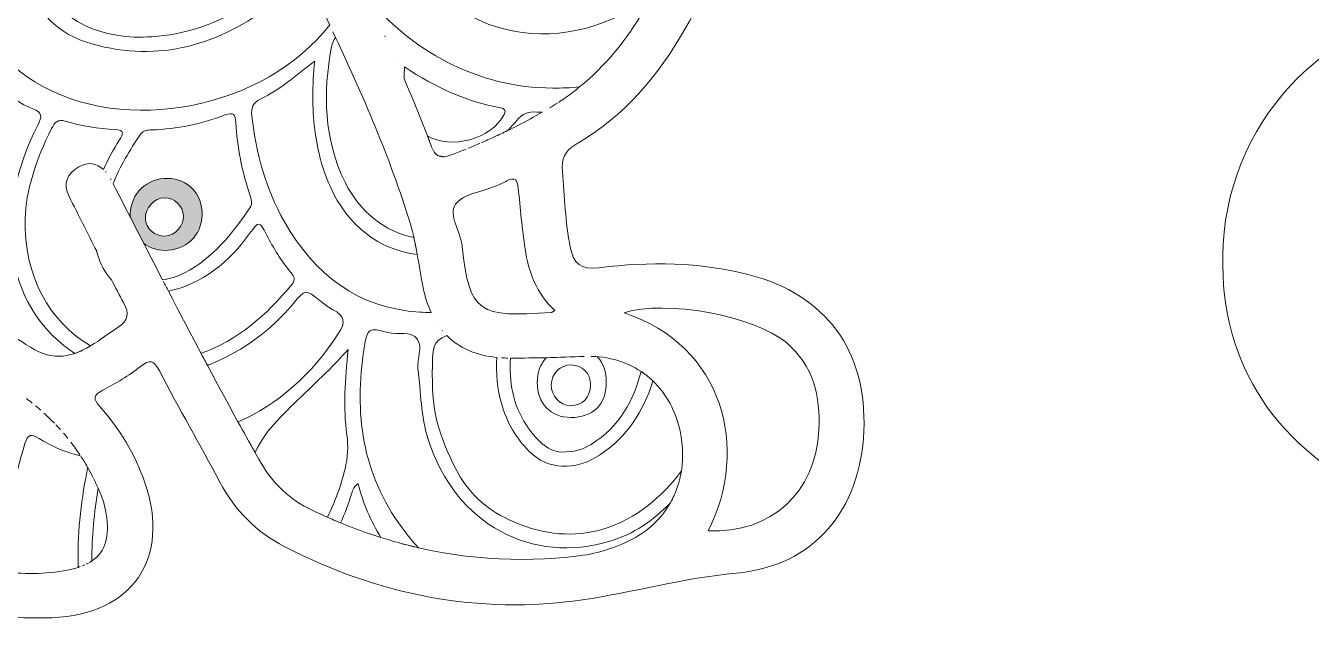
# Model space of a CAD drawing. Extents: x -678 to 5145, y -2063 to -793.
# Drawn here: x 172 to 800, y -2052 to -1752 of the extents above; entities that cross this region are included whole.
import ezdxf

# ---------------------------------------------------------------- set-up
doc = ezdxf.new("R2010")
doc.units = 0
doc.header["$MEASUREMENT"] = 0
doc.layers.add('Layer 1', color=7, linetype='Continuous')

# ---------------------------------------------------------------- blocks, each defined once
blk = doc.blocks.new('block 2')
at = {"layer": 'Layer 1', "true_color": 0xffffff}
h = blk.add_hatch(color=7, dxfattribs=at)
h.dxf.hatch_style = 2
edge = h.paths.add_edge_path()
edge.add_spline(control_points=[(239.83, -1861.5), (250.06, -1861.7), (257.93, -1854.25), (258.14, -1844.18), (258.36, -1834.04), (251.18, -1826.4), (241.34, -1826.3), (231.12, -1826.2), (223.21, -1833.71), (223.05, -1843.67), (223.04, -1844.26), (223.06, -1844.84), (223.09, -1845.42), (225.28, -1849.66), (227.46, -1853.9), (229.65, -1858.14), (232.4, -1860.2), (235.87, -1861.42), (239.83, -1861.5)], knot_values=[0, 0, 0, 0, 1, 1, 1, 2, 2, 2, 3, 3, 3, 4, 4, 4, 5, 5, 5, 6, 6, 6, 6], degree=3, periodic=1)
edge = h.paths.add_edge_path()
edge.add_spline(control_points=[(239.88, -1835.78), (244.62, -1835.76), (248.86, -1839.9), (249.02, -1844.69), (249.18, -1849.65), (245, -1854.17), (239.93, -1854.51), (235.15, -1854.83), (230.66, -1850.83), (230.42, -1846.05), (230.17, -1840.87), (234.85, -1835.79), (239.88, -1835.78)], knot_values=[0, 0, 0, 0, 1, 1, 1, 2, 2, 2, 3, 3, 3, 4, 4, 4, 4], degree=3, periodic=1)
at = {"layer": 'Layer 1', "lineweight": 0}
for points, knots in [([(778.76, -1454.26), (752.96, -1418.79), (732.21, -1380.34), (711, -1342.15), (685.67, -1296.56), (651.45, -1260.46), (603.16, -1238.9), (567.51, -1222.99), (530.33, -1212), (491.91, -1205.73), (482.96, -1204.27), (480.65, -1200.48), (479.23, -1192.82), (471.45, -1150.73), (460.48, -1109.47), (447.84, -1068.56), (421.28, -982.58), (374.94, -910.21), (302.99, -855.25), (280, -837.68), (255.78, -822.17), (226.73, -816.09), (199.28, -810.35), (178.36, -823.75), (173.04, -851.36), (169.03, -872.2), (175.26, -891.61), (182.43, -910.78), (183.62, -913.97), (185.82, -916.91), (185.19, -921.19), (181.67, -920.14), (178.77, -919.37), (175.93, -918.41), (145.46, -908.15), (114.01, -903.5), (81.98, -903.41), (53.86, -903.32), (38.07, -919.68), (37.73, -947.65), (37.59, -959.31), (39.61, -970.56), (43.29, -981.61), (57.1, -1023.1), (81.26, -1058.1), (111.53, -1089.01), (170.06, -1148.76), (235.45, -1199.74), (308.21, -1241.14), (310.17, -1242.26), (312.83, -1242.67), (313.71, -1246), (299.06, -1257.64), (285.05, -1270.2), (273.68, -1285.24), (269.26, -1291.08), (267.25, -1289.88), (263.46, -1284.74), (245.96, -1261.02), (224.28, -1241.7), (199.43, -1225.96), (143.26, -1190.38), (81.01, -1173.51), (15.46, -1168.3), (-56.98, -1162.54), (-128.12, -1168.05), (-196.43, -1195.83), (-313.61, -1243.48), (-393.31, -1327.46), (-438.34, -1444.85), (-473.03, -1535.28), (-482.71, -1629.59), (-479.51, -1725.67), (-478.76, -1748.07), (-477.56, -1770.46), (-476.53, -1793.59), (-481.42, -1792.56), (-483.22, -1789.5), (-485.73, -1787.47), (-508.64, -1768.92), (-534.13, -1755.63), (-563.92, -1754.06), (-620.36, -1751.08), (-671.78, -1798.06), (-674.99, -1859.18), (-677.77, -1912.09), (-652.04, -1948.71), (-605.81, -1972.14), (-564.54, -1993.05), (-519.78, -2001.21), (-474.54, -2006.81), (-414.23, -2014.28), (-353.56, -2016.75), (-292.83, -2017.32), (-192.64, -2018.26), (-92.44, -2015.64), (7.74, -2017.89), (42.87, -2018.68), (77.93, -2020.19), (112.18, -2030.53), (135.64, -2037.61), (159.94, -2042.07), (184.83, -2041.08), (224.07, -2039.53), (242.84, -2012.13), (230.2, -1975.16), (225.39, -1961.09), (217.81, -1948.87), (208.13, -1937.83), (204.97, -1934.24), (204.78, -1932.32), (209.54, -1929.89), (215.99, -1926.59), (222.29, -1922.75), (228, -1918.31), (232.69, -1914.66), (234.52, -1915.27), (237.25, -1920.46), (246.84, -1938.73), (257.16, -1956.6), (266.84, -1974.82), (274.21, -1988.7), (284.71, -1999.26), (298.58, -2006.42), (344.39, -2030.05), (393.2, -2039.76), (444.05, -2032.35), (469.1, -2028.7), (493.49, -2021.69), (519.16, -2019.33), (557.51, -2015.81), (579.93, -1988.34), (581.61, -1949.84), (583.31, -1910.64), (562.91, -1883.02), (525.51, -1873.43), (501.3, -1867.21), (476.77, -1866.99), (452.29, -1869.98), (443.1, -1871.09), (439.77, -1868.12), (438.1, -1859.99), (435.59, -1847.73), (435.38, -1835.29), (434.31, -1822.91), (433.79, -1816.92), (435.27, -1812.93), (440.98, -1809.59), (464.38, -1795.92), (481.33, -1776.12), (494.57, -1752.61), (513.82, -1718.44), (530.16, -1682.93), (545.56, -1646.93), (546.81, -1644.01), (546.94, -1639.54), (550.98, -1639.16), (571.93, -1637.21), (590.05, -1626.45), (609.77, -1620.73), (625.3, -1616.23), (641.47, -1615.82), (657.51, -1614.64), (679.68, -1613.01), (700.01, -1607.11), (713.83, -1587.86), (716.39, -1584.29), (720.04, -1584.52), (723.55, -1584.03), (739.33, -1581.81), (752.15, -1574.43), (762.03, -1561.98), (773.69, -1547.28), (782.17, -1530.88), (786.84, -1512.74), (792.1, -1492.27), (791.63, -1471.96), (778.76, -1454.26)], [0, 0, 0, 0, 1, 1, 1, 2, 2, 2, 3, 3, 3, 4, 4, 4, 5, 5, 5, 6, 6, 6, 7, 7, 7, 8, 8, 8, 9, 9, 9, 10, 10, 10, 11, 11, 11, 12, 12, 12, 13, 13, 13, 14, 14, 14, 15, 15, 15, 16, 16, 16, 17, 17, 17, 18, 18, 18, 19, 19, 19, 20, 20, 20, 21, 21, 21, 22, 22, 22, 23, 23, 23, 24, 24, 24, 25, 25, 25, 26, 26, 26, 27, 27, 27, 28, 28, 28, 29, 29, 29, 30, 30, 30, 31, 31, 31, 32, 32, 32, 33, 33, 33, 34, 34, 34, 35, 35, 35, 36, 36, 36, 37, 37, 37, 38, 38, 38, 39, 39, 39, 40, 40, 40, 41, 41, 41, 42, 42, 42, 43, 43, 43, 44, 44, 44, 45, 45, 45, 46, 46, 46, 47, 47, 47, 48, 48, 48, 49, 49, 49, 50, 50, 50, 51, 51, 51, 52, 52, 52, 53, 53, 53, 54, 54, 54, 55, 55, 55, 56, 56, 56, 57, 57, 57, 58, 58, 58, 59, 59, 59, 59]), ([(312.59, -1734.47), (314.77, -1739.8), (317.52, -1744.89), (319.97, -1750.11), (320.16, -1750.5), (320.34, -1750.89), (320.52, -1751.28), (288.95, -1792.1), (220.29, -1806.17), (176.39, -1779.13), (155.55, -1766.3), (145.57, -1746.46), (141.76, -1723.38), (134.12, -1676.96), (148.92, -1638.85), (185.73, -1609.34), (189.34, -1606.45), (192.22, -1605.36), (196.21, -1608.71), (199.09, -1611.11), (202.56, -1612.93), (206.01, -1614.48), (210.43, -1616.47), (211.06, -1617.99), (207.29, -1621.82), (194.34, -1634.96), (183.28, -1649.54), (176.07, -1666.73), (167.65, -1686.83), (166.15, -1707.4), (172.19, -1728.41), (176.96, -1744.99), (187.63, -1755.88), (204.25, -1760.58), (237.34, -1769.93), (266.52, -1760.99), (293.06, -1740.89), (299.7, -1735.86), (305.94, -1730.27), (312.41, -1724.71), (311.03, -1727.48), (311.12, -1730.87), (312.59, -1734.47)], [0, 0, 0, 0, 1, 1, 1, 2, 2, 2, 3, 3, 3, 4, 4, 4, 5, 5, 5, 6, 6, 6, 7, 7, 7, 8, 8, 8, 9, 9, 9, 10, 10, 10, 11, 11, 11, 12, 12, 12, 13, 13, 13, 14, 14, 14, 14]), ([(442.65, -1781.61), (438.32, -1782.03), (433.94, -1782.22), (429.54, -1782.16), (393.07, -1782.17), (359.59, -1763.95), (338.01, -1736.56), (338.01, -1736.56), (338.01, -1736.57), (338.02, -1736.57), (337.23, -1734.93), (336.44, -1733.28), (335.65, -1731.64), (334.59, -1729.45), (333.58, -1727.24), (332.38, -1725.13), (330.86, -1722.49), (328.97, -1720.6), (326.79, -1719.57), (317.85, -1703.04), (312.87, -1684.35), (313.3, -1664.92), (313.71, -1645.81), (319.7, -1628.52), (330.84, -1612.97), (333.56, -1609.17), (335.81, -1607.28), (340.27, -1611.12), (343.42, -1613.82), (347.44, -1615.79), (351.39, -1617.19), (356.07, -1618.85), (356, -1620.75), (354.16, -1624.95), (343.61, -1649.08), (342.4, -1673.91), (350.42, -1698.95), (366.94, -1750.55), (421.33, -1770.96), (468.54, -1743.32), (471.77, -1741.42), (474.86, -1739.39), (477.82, -1737.25), (476.6, -1739.45), (475.39, -1741.65), (474.14, -1743.84), (465.73, -1758.56), (455.39, -1771.23), (442.65, -1781.61)], [0, 0, 0, 0, 1, 1, 1, 2, 2, 2, 3, 3, 3, 4, 4, 4, 5, 5, 5, 6, 6, 6, 7, 7, 7, 8, 8, 8, 9, 9, 9, 10, 10, 10, 11, 11, 11, 12, 12, 12, 13, 13, 13, 14, 14, 14, 15, 15, 15, 16, 16, 16, 16]), ([(310.2, -1716.78), (288.79, -1737.97), (265.16, -1754.97), (233.7, -1757.06), (227.88, -1757.45), (222.06, -1757.31), (216.31, -1756.37), (192.94, -1752.55), (178.72, -1737.44), (176.09, -1713.63), (173.01, -1685.68), (182.75, -1661.81), (199.89, -1640.46), (204.5, -1634.72), (209.74, -1629.5), (214.59, -1623.95), (216.93, -1621.28), (219.22, -1620.53), (222.78, -1621.97), (230.82, -1625.23), (239.3, -1627.12), (249.42, -1628.58), (241.57, -1636.28), (234.5, -1642.44), (228.64, -1649.77), (220.76, -1659.61), (213.76, -1669.92), (210.81, -1682.43), (204.99, -1707.08), (225.02, -1727.61), (249.68, -1722.05), (268.12, -1717.89), (281.79, -1706), (294.78, -1693.2), (297.62, -1690.4), (300.26, -1687.42), (303.84, -1683.62), (306.16, -1694.05), (307.99, -1703.63), (311.66, -1712.66), (312.37, -1714.42), (311.34, -1715.65), (310.2, -1716.78)], [0, 0, 0, 0, 1, 1, 1, 2, 2, 2, 3, 3, 3, 4, 4, 4, 5, 5, 5, 6, 6, 6, 7, 7, 7, 8, 8, 8, 9, 9, 9, 10, 10, 10, 11, 11, 11, 12, 12, 12, 13, 13, 13, 14, 14, 14, 14]), ([(359.93, -1848.68), (361.41, -1853.57), (362.41, -1858.53), (363.29, -1863.5), (362.81, -1860.76), (362.27, -1858.01), (361.65, -1855.28), (347.43, -1852.26), (335.24, -1842.85), (328.01, -1828.19), (317.57, -1807.03), (317.17, -1784.61), (321.36, -1761.95), (321.68, -1760.24), (322.43, -1758.76), (323.37, -1757.39), (322.94, -1756.47), (322.51, -1755.54), (322.08, -1754.62), (336.43, -1785.27), (350.1, -1816.17), (359.93, -1848.68)], [0, 0, 0, 0, 1, 1, 1, 2, 2, 2, 3, 3, 3, 4, 4, 4, 5, 5, 5, 6, 6, 6, 7, 7, 7, 7]), ([(347.7, -1757.11), (347.63, -1756.96), (347.56, -1756.81), (347.49, -1756.67), (347.56, -1756.81), (347.63, -1756.96), (347.7, -1757.11)], [0, 0, 0, 0, 1, 1, 1, 2, 2, 2, 2]), ([(298.36, -1847.51), (289.22, -1831.53), (284.57, -1814.14), (282.46, -1795.95), (282, -1791.94), (282.8, -1789.32), (286.79, -1787.42), (296.04, -1783.02), (303.82, -1776.26), (313.21, -1768.97), (311.9, -1781.21), (311.89, -1791.82), (313.23, -1802.4), (314.44, -1812), (316.71, -1821.32), (320.66, -1830.16), (329.37, -1849.65), (344.96, -1861.33), (363.3, -1863.53), (364.26, -1868.97), (365.07, -1874.43), (366.21, -1879.84), (367.13, -1884.27), (368.43, -1888.26), (370.08, -1891.85), (368.23, -1891.85), (366.37, -1891.8), (364.49, -1891.68), (334.27, -1889.88), (313.05, -1873.2), (298.36, -1847.51)], [0, 0, 0, 0, 1, 1, 1, 2, 2, 2, 3, 3, 3, 4, 4, 4, 5, 5, 5, 6, 6, 6, 7, 7, 7, 8, 8, 8, 9, 9, 9, 10, 10, 10, 10]), ([(352.31, -1767.25), (352.29, -1767.22), (352.28, -1767.19), (352.27, -1767.16), (352.28, -1767.19), (352.29, -1767.22), (352.31, -1767.25)], [0, 0, 0, 0, 1, 1, 1, 2, 2, 2, 2]), ([(405.77, -1795.04), (399.86, -1807.06), (379.62, -1812.54), (368.21, -1805.44), (368.79, -1806.95), (369.38, -1808.45), (369.94, -1809.97), (370.17, -1810.57), (370.4, -1811.11), (370.63, -1811.62), (370.4, -1811.11), (370.17, -1810.57), (369.94, -1809.97), (365.88, -1799.03), (361.47, -1788.24), (356.84, -1777.54), (356.87, -1775.71), (356.97, -1773.83), (357.15, -1771.87), (372.22, -1781.88), (387.32, -1788.86), (404.07, -1791.79), (405.9, -1792.11), (406.81, -1792.93), (405.77, -1795.04)], [0, 0, 0, 0, 1, 1, 1, 2, 2, 2, 3, 3, 3, 4, 4, 4, 5, 5, 5, 6, 6, 6, 7, 7, 7, 8, 8, 8, 8]), ([(217.19, -1898.99), (212.62, -1901.97), (208.32, -1905.39), (203.66, -1908.2), (193.06, -1914.58), (183.74, -1915.53), (172.05, -1907.52), (162.01, -1900.64), (151.53, -1895.19), (140.67, -1891.17), (140.67, -1891.17), (140.67, -1891.17), (140.67, -1891.17), (137.42, -1882.72), (135.31, -1873.73), (134.55, -1864.39), (134.22, -1860.38), (134.08, -1856.36), (133.85, -1852.34), (133.9, -1828.25), (141.22, -1806.69), (155.49, -1787.28), (158.52, -1783.17), (160.57, -1782.84), (164.43, -1785.93), (167.71, -1788.55), (171.49, -1790.83), (175.4, -1792.3), (180.26, -1794.13), (179.85, -1796.3), (177.86, -1800.24), (167.34, -1821.09), (161.9, -1843.07), (166.08, -1866.42), (169.65, -1886.34), (180.85, -1902.12), (195.95, -1911.89), (198.47, -1911.03), (201.01, -1909.79), (203.63, -1908.21), (183.89, -1896.81), (170.71, -1874.12), (171.67, -1845.79), (171.91, -1832.94), (176.91, -1817.08), (184.57, -1801.93), (186.01, -1799.09), (187.54, -1797.18), (191.28, -1798.32), (199.21, -1800.73), (207.39, -1802.06), (215.68, -1802.43), (220.36, -1802.63), (219.55, -1804.73), (217.77, -1807.51), (214.77, -1812.19), (212.13, -1817.01), (209.99, -1822.05), (209.99, -1822.05), (209.99, -1822.05), (209.99, -1822.05), (206.65, -1818.97), (202.57, -1817.95), (197.87, -1820.64), (192.1, -1823.95), (189.96, -1828.87), (193.18, -1835.23), (197.68, -1844.13), (202.12, -1853.07), (206.63, -1861.97), (206.71, -1862.27), (206.78, -1862.58), (206.87, -1862.88), (208.5, -1868.41), (210.8, -1872.71), (213.79, -1875.9), (215.75, -1879.64), (217.71, -1883.38), (219.73, -1887.08), (222.73, -1892.6), (222.09, -1895.79), (217.19, -1898.99)], [0, 0, 0, 0, 1, 1, 1, 2, 2, 2, 3, 3, 3, 4, 4, 4, 5, 5, 5, 6, 6, 6, 7, 7, 7, 8, 8, 8, 9, 9, 9, 10, 10, 10, 11, 11, 11, 12, 12, 12, 13, 13, 13, 14, 14, 14, 15, 15, 15, 16, 16, 16, 17, 17, 17, 18, 18, 18, 19, 19, 19, 20, 20, 20, 21, 21, 21, 22, 22, 22, 23, 23, 23, 24, 24, 24, 25, 25, 25, 26, 26, 26, 27, 27, 27, 27]), ([(435.72, -1786.86), (438.11, -1785.18), (440.42, -1783.43), (442.65, -1781.61), (440.42, -1783.43), (438.11, -1785.18), (435.72, -1786.86)], [0, 0, 0, 0, 1, 1, 1, 2, 2, 2, 2]), ([(428.03, -1791.86), (429.31, -1791.09), (430.57, -1790.3), (431.82, -1789.5), (430.57, -1790.3), (429.31, -1791.09), (428.03, -1791.86)], [0, 0, 0, 0, 1, 1, 1, 2, 2, 2, 2]), ([(432.28, -1789.19), (433.39, -1788.46), (434.48, -1787.73), (435.55, -1786.98), (434.48, -1787.73), (433.39, -1788.46), (432.28, -1789.19)], [0, 0, 0, 0, 1, 1, 1, 2, 2, 2, 2]), ([(216.01, -1831.66), (215.53, -1830.74), (215.1, -1829.78), (214.65, -1828.84), (217.86, -1820.71), (222.73, -1812.57), (228.08, -1804.63), (229.39, -1802.69), (231.48, -1802.69), (233.5, -1802.62), (245.89, -1802.15), (257.92, -1799.74), (269.49, -1795.32), (273.61, -1793.74), (274.34, -1795.18), (274.56, -1798.96), (275.28, -1811.07), (277.62, -1822.9), (281.48, -1834.41), (282.2, -1836.56), (282.98, -1838.62), (281.5, -1840.79), (272.85, -1853.43), (263.44, -1865.37), (249.46, -1872.56), (245.87, -1874.41), (242.28, -1875.5), (238.82, -1875.89), (231.19, -1861.16), (223.61, -1846.41), (216.01, -1831.66)], [0, 0, 0, 0, 1, 1, 1, 2, 2, 2, 3, 3, 3, 4, 4, 4, 5, 5, 5, 6, 6, 6, 7, 7, 7, 8, 8, 8, 9, 9, 9, 10, 10, 10, 10]), ([(400.88, -1806.09), (403.08, -1805.07), (405.28, -1804.03), (407.46, -1802.97), (409.05, -1801.4), (410.56, -1799.74), (411.96, -1797.98), (414.64, -1794.61), (417.61, -1793.59), (421.79, -1793.88), (422.64, -1793.94), (423.5, -1793.96), (424.35, -1794), (416.71, -1798.4), (408.88, -1802.42), (400.88, -1806.09)], [0, 0, 0, 0, 1, 1, 1, 2, 2, 2, 3, 3, 3, 4, 4, 4, 5, 5, 5, 5]), ([(388.17, -1811.61), (390.11, -1810.81), (392.05, -1810), (393.97, -1809.17), (392.05, -1810), (390.11, -1810.81), (388.17, -1811.61)], [0, 0, 0, 0, 1, 1, 1, 2, 2, 2, 2]), ([(394.5, -1808.94), (396.61, -1808.02), (398.72, -1807.08), (400.81, -1806.12), (398.72, -1807.08), (396.61, -1808.02), (394.5, -1808.94)], [0, 0, 0, 0, 1, 1, 1, 2, 2, 2, 2]), ([(371.41, -1813.1), (371.18, -1812.72), (370.95, -1812.3), (370.72, -1811.83), (370.95, -1812.3), (371.18, -1812.72), (371.41, -1813.1)], [0, 0, 0, 0, 1, 1, 1, 2, 2, 2, 2]), ([(371.54, -1813.3), (371.78, -1813.66), (372.03, -1813.99), (372.29, -1814.27), (372.03, -1813.99), (371.78, -1813.66), (371.54, -1813.3)], [0, 0, 0, 0, 1, 1, 1, 2, 2, 2, 2]), ([(372.4, -1814.39), (372.67, -1814.67), (372.96, -1814.92), (373.27, -1815.11), (372.96, -1814.92), (372.67, -1814.67), (372.4, -1814.39)], [0, 0, 0, 0, 1, 1, 1, 2, 2, 2, 2]), ([(373.27, -1815.11), (374.37, -1815.38), (375.49, -1815.59), (376.63, -1815.73), (375.29, -1815.89), (374.2, -1815.7), (373.27, -1815.11)], [0, 0, 0, 0, 1, 1, 1, 2, 2, 2, 2]), ([(380.51, -1814.65), (379.01, -1815.23), (377.74, -1815.59), (376.63, -1815.73), (377.74, -1815.59), (379.01, -1815.23), (380.51, -1814.65), (382.74, -1813.8), (384.95, -1812.92), (387.16, -1812.03), (384.95, -1812.92), (382.74, -1813.8), (380.51, -1814.65)], [0, 0, 0, 0, 1, 1, 1, 2, 2, 2, 3, 3, 3, 4, 4, 4, 4]), ([(211.22, -1823.31), (211.14, -1823.23), (211.06, -1823.14), (210.99, -1823.06), (211.06, -1823.14), (211.14, -1823.23), (211.22, -1823.31)], [0, 0, 0, 0, 1, 1, 1, 2, 2, 2, 2]), ([(213.44, -1826.44), (213.55, -1826.65), (213.65, -1826.85), (213.76, -1827.06), (213.65, -1826.85), (213.55, -1826.65), (213.44, -1826.44)], [0, 0, 0, 0, 1, 1, 1, 2, 2, 2, 2]), ([(239.83, -1861.5), (250.06, -1861.7), (257.93, -1854.25), (258.14, -1844.18), (258.36, -1834.04), (251.18, -1826.4), (241.34, -1826.3), (231.12, -1826.2), (223.21, -1833.71), (223.05, -1843.67), (223.04, -1844.26), (223.06, -1844.84), (223.09, -1845.42), (225.28, -1849.66), (227.46, -1853.9), (229.65, -1858.14), (232.4, -1860.2), (235.87, -1861.42), (239.83, -1861.5)], [0, 0, 0, 0, 1, 1, 1, 2, 2, 2, 3, 3, 3, 4, 4, 4, 5, 5, 5, 6, 6, 6, 6]), ([(385.26, -1859.56), (384.46, -1852.42), (378.42, -1844.16), (382.03, -1838.94), (385.47, -1833.97), (394.66, -1832.98), (401.31, -1830.2), (403.26, -1829.39), (405.22, -1828.57), (407.07, -1827.57), (411.11, -1825.39), (412.31, -1827.09), (412.69, -1831.07), (413.63, -1840.99), (414.62, -1850.91), (416, -1860.77), (417.59, -1872.05), (421.51, -1882.38), (430.51, -1890.96), (429.29, -1891.65), (429.06, -1891.9), (428.81, -1891.91), (393.39, -1894.18), (388.96, -1892.69), (385.26, -1859.56)], [0, 0, 0, 0, 1, 1, 1, 2, 2, 2, 3, 3, 3, 4, 4, 4, 5, 5, 5, 6, 6, 6, 7, 7, 7, 8, 8, 8, 8]), ([(239.88, -1835.78), (244.62, -1835.76), (248.86, -1839.9), (249.02, -1844.69), (249.18, -1849.65), (245, -1854.17), (239.93, -1854.51), (235.15, -1854.83), (230.66, -1850.83), (230.42, -1846.05), (230.17, -1840.87), (234.85, -1835.79), (239.88, -1835.78)], [0, 0, 0, 0, 1, 1, 1, 2, 2, 2, 3, 3, 3, 4, 4, 4, 4]), ([(241.69, -1881.45), (258.68, -1877.76), (271.16, -1867.31), (281.37, -1853.34), (285.97, -1847.04), (285.96, -1847.06), (289.61, -1853.91), (293.08, -1860.43), (296.86, -1866.77), (301.64, -1872.44), (303.26, -1874.36), (303.92, -1875.82), (302.01, -1878.16), (289.71, -1893.14), (275.51, -1905.46), (257.62, -1911.84), (258.66, -1913.81), (259.71, -1915.77), (260.76, -1917.74), (261.52, -1917.44), (262.28, -1917.16), (263.05, -1916.84), (278.5, -1910.3), (291.79, -1900.6), (302.59, -1887.62), (308.64, -1880.35), (308.63, -1880.38), (316.08, -1886.31), (317.99, -1887.84), (319.9, -1889.53), (322.08, -1890.57), (327.96, -1893.34), (328.32, -1896.77), (324.87, -1902.07), (311.71, -1922.32), (295.32, -1936.85), (275.67, -1945.32), (264.05, -1924.18), (252.8, -1902.85), (241.69, -1881.45)], [0, 0, 0, 0, 1, 1, 1, 2, 2, 2, 3, 3, 3, 4, 4, 4, 5, 5, 5, 6, 6, 6, 7, 7, 7, 8, 8, 8, 9, 9, 9, 10, 10, 10, 11, 11, 11, 12, 12, 12, 13, 13, 13, 13]), ([(239.18, -1876.58), (240.02, -1878.21), (240.85, -1879.83), (241.69, -1881.45), (240.85, -1879.83), (240.02, -1878.21), (239.18, -1876.58)], [0, 0, 0, 0, 1, 1, 1, 2, 2, 2, 2]), ([(543.73, -1906.62), (556.98, -1917.87), (560.44, -1932.83), (559.61, -1949.26), (558.07, -1979.98), (536.41, -1999.96), (505.54, -1998.65), (525.94, -1958.24), (512.92, -1908.08), (464.46, -1892.07), (484.14, -1885.41), (528.3, -1893.51), (543.73, -1906.62)], [0, 0, 0, 0, 1, 1, 1, 2, 2, 2, 3, 3, 3, 4, 4, 4, 4]), ([(469.91, -2001.83), (461.33, -2006.59), (452.13, -2009.62), (442.4, -2010.83), (412.18, -2014.59), (383.01, -2012.33), (354.8, -2004.63), (357.84, -2005.46), (360.89, -2006.23), (363.96, -2006.94), (361.15, -2003.91), (358.45, -2000.67), (355.87, -1997.18), (336.21, -1970.54), (332.39, -1940.95), (337.37, -1909.36), (338.92, -1899.57), (339.49, -1899.13), (348.85, -1901.65), (353.77, -1902.98), (360.32, -1900.65), (363.39, -1905.01), (366.09, -1908.84), (363.06, -1914.6), (363.66, -1919.42), (365.07, -1930.91), (365.04, -1942.64), (368.59, -1953.8), (382.01, -1996.06), (419.84, -2015.08), (457.42, -2003.71), (469.09, -2000.19), (478.76, -1993.65), (487.05, -1984.87), (487.71, -1983.7), (488.31, -1982.5), (488.87, -1981.28), (485, -1989.81), (478.58, -1997.01), (469.91, -2001.83)], [0, 0, 0, 0, 1, 1, 1, 2, 2, 2, 3, 3, 3, 4, 4, 4, 5, 5, 5, 6, 6, 6, 7, 7, 7, 8, 8, 8, 9, 9, 9, 10, 10, 10, 11, 11, 11, 12, 12, 12, 13, 13, 13, 13]), ([(492.41, -1969.37), (491.38, -1970.82), (490.29, -1972.24), (489.12, -1973.62), (466.24, -2000.42), (437.46, -2007.01), (408.16, -1993.19), (396.88, -1987.87), (387.93, -1979.99), (382.1, -1968.27), (373.79, -1951.6), (370.59, -1941.24), (370.67, -1922.11), (370.73, -1909), (370.76, -1905.8), (377.78, -1903.18), (377.78, -1903.18), (377.78, -1903.18), (377.78, -1903.18), (383.85, -1909.27), (392.01, -1912.84), (402.2, -1913.84), (401.72, -1921.54), (402.28, -1929.24), (404.57, -1936.9), (407.18, -1945.66), (411.58, -1953.35), (418.05, -1959.78), (427.21, -1968.88), (440.35, -1969.51), (452.41, -1961.61), (466.02, -1952.69), (473.92, -1940.11), (478.49, -1925.35), (477.6, -1924.5), (476.67, -1923.68), (475.72, -1922.92), (482.89, -1928.66), (488.25, -1936.78), (491.03, -1946.82), (493.16, -1954.57), (493.54, -1962.22), (492.41, -1969.37)], [0, 0, 0, 0, 1, 1, 1, 2, 2, 2, 3, 3, 3, 4, 4, 4, 5, 5, 5, 6, 6, 6, 7, 7, 7, 8, 8, 8, 9, 9, 9, 10, 10, 10, 11, 11, 11, 12, 12, 12, 13, 13, 13, 14, 14, 14, 14]), ([(373.55, -1898.04), (373.54, -1898.03), (373.53, -1898.01), (373.52, -1898), (373.53, -1898.01), (373.54, -1898.03), (373.55, -1898.04)], [0, 0, 0, 0, 1, 1, 1, 2, 2, 2, 2]), ([(375.69, -1900.88), (375.64, -1900.82), (375.59, -1900.76), (375.54, -1900.7), (375.59, -1900.76), (375.64, -1900.82), (375.69, -1900.88)], [0, 0, 0, 0, 1, 1, 1, 2, 2, 2, 2]), ([(285.83, -1963.59), (282.41, -1957.53), (279.03, -1951.44), (275.68, -1945.33), (278.43, -1950.34), (281.21, -1955.33), (284, -1960.32), (286.8, -1954.7), (290.33, -1949.47), (294.75, -1944.82), (303.42, -1935.69), (312.98, -1927.2), (321.89, -1918.16), (324.17, -1915.84), (326.34, -1913.41), (329.54, -1909.98), (327.99, -1924.8), (327.06, -1938.3), (328.9, -1951.76), (329.67, -1957.4), (329.34, -1962.79), (328.01, -1968.31), (326.01, -1976.61), (323.19, -1984.51), (319.36, -1991.92), (321.5, -1992.87), (323.63, -1993.82), (325.78, -1994.71), (320.47, -1992.51), (315.2, -1990.11), (309.97, -1987.52), (299.36, -1982.28), (291.73, -1974.05), (285.83, -1963.59)], [0, 0, 0, 0, 1, 1, 1, 2, 2, 2, 3, 3, 3, 4, 4, 4, 5, 5, 5, 6, 6, 6, 7, 7, 7, 8, 8, 8, 9, 9, 9, 10, 10, 10, 11, 11, 11, 11]), ([(407.64, -1914.16), (406.55, -1914.15), (405.5, -1914.09), (404.45, -1914.02), (405.5, -1914.08), (406.55, -1914.14), (407.64, -1914.16)], [0, 0, 0, 0, 1, 1, 1, 2, 2, 2, 2]), ([(444.96, -1913.36), (438.75, -1913.62), (432.54, -1913.85), (426.32, -1914), (423.59, -1917.03), (421.99, -1921.18), (421.95, -1926.07), (421.87, -1936.19), (428.54, -1943.17), (438.35, -1943.23), (449.09, -1943.29), (455.58, -1936.95), (455.69, -1926.31), (455.75, -1920.96), (454.17, -1916.57), (451.3, -1913.51), (450.31, -1913.43), (449.32, -1913.38), (448.31, -1913.35), (458.86, -1913.57), (468.27, -1916.95), (475.71, -1922.92), (474.76, -1922.15), (473.77, -1921.42), (472.74, -1920.74), (468.97, -1935.04), (462.31, -1947.74), (448.28, -1956.36), (444.26, -1958.83), (440.13, -1960.17), (433.54, -1960.13), (426.73, -1959.55), (421.19, -1953.91), (416.68, -1947.03), (409.91, -1936.7), (408.2, -1925.66), (408.9, -1914.15), (420.92, -1914.23), (432.95, -1913.86), (444.96, -1913.36)], [0, 0, 0, 0, 1, 1, 1, 2, 2, 2, 3, 3, 3, 4, 4, 4, 5, 5, 5, 6, 6, 6, 7, 7, 7, 8, 8, 8, 9, 9, 9, 10, 10, 10, 11, 11, 11, 12, 12, 12, 13, 13, 13, 13]), ([(447.96, -1927.3), (447.93, -1933.57), (444.06, -1937.55), (438.16, -1937.39), (432.91, -1937.25), (428.73, -1932.7), (428.84, -1927.24), (428.94, -1921.73), (433.26, -1917.41), (438.54, -1917.52), (444.12, -1917.64), (447.99, -1921.66), (447.96, -1927.3)], [0, 0, 0, 0, 1, 1, 1, 2, 2, 2, 3, 3, 3, 4, 4, 4, 4]), ([(172.32, -1933.98), (173.26, -1934.7), (174.17, -1935.43), (175.09, -1936.17), (174.17, -1935.43), (173.26, -1934.7), (172.32, -1933.98)], [0, 0, 0, 0, 1, 1, 1, 2, 2, 2, 2]), ([(176.66, -1937.45), (177.54, -1938.18), (178.42, -1938.93), (179.28, -1939.69), (178.42, -1938.93), (177.54, -1938.18), (176.66, -1937.45)], [0, 0, 0, 0, 1, 1, 1, 2, 2, 2, 2]), ([(180.79, -1941.05), (182.56, -1942.66), (184.28, -1944.33), (185.96, -1946.05), (184.28, -1944.33), (182.56, -1942.66), (180.79, -1941.05)], [0, 0, 0, 0, 1, 1, 1, 2, 2, 2, 2]), ([(186.69, -1946.79), (187.45, -1947.6), (188.2, -1948.43), (188.94, -1949.27), (188.2, -1948.43), (187.45, -1947.6), (186.69, -1946.79)], [0, 0, 0, 0, 1, 1, 1, 2, 2, 2, 2]), ([(159.52, -2018.45), (161.05, -2018.65), (162.58, -2018.83), (164.11, -2018.98), (163.88, -2015.76), (163.79, -2012.7), (163.82, -2009.87), (163.8, -1989.04), (166.35, -1972.34), (171.54, -1955.99), (173, -1951.37), (174.64, -1951.03), (178.43, -1953.43), (184.11, -1957.04), (190.29, -1959.9), (196.81, -1961.44), (197.57, -1961.61), (198.23, -1961.82), (198.8, -1962.06), (199.96, -1963.82), (201.07, -1965.64), (202.13, -1967.5), (202.09, -1968.25), (201.97, -1969.07), (201.79, -1969.97), (198.76, -1985.4), (197.13, -2000.9), (197.54, -2016.49), (195.99, -2016.98), (194.32, -2017.41), (192.5, -2017.78), (181.36, -2020.01), (170.35, -2019.9), (159.52, -2018.45)], [0, 0, 0, 0, 1, 1, 1, 2, 2, 2, 3, 3, 3, 4, 4, 4, 5, 5, 5, 6, 6, 6, 7, 7, 7, 8, 8, 8, 9, 9, 9, 10, 10, 10, 11, 11, 11, 11]), ([(190.44, -1950.96), (191.15, -1951.8), (191.86, -1952.64), (192.55, -1953.5), (191.86, -1952.64), (191.15, -1951.8), (190.44, -1950.96)], [0, 0, 0, 0, 1, 1, 1, 2, 2, 2, 2]), ([(193.99, -1955.34), (195.53, -1957.34), (197.02, -1959.39), (198.43, -1961.52), (197.02, -1959.39), (195.53, -1957.34), (193.99, -1955.34)], [0, 0, 0, 0, 1, 1, 1, 2, 2, 2, 2]), ([(202.13, -1967.5), (203, -1969.02), (203.82, -1970.58), (204.63, -1972.17), (203.83, -1970.58), (203, -1969.02), (202.13, -1967.5)], [0, 0, 0, 0, 1, 1, 1, 2, 2, 2, 2]), ([(207.28, -1977.76), (206.51, -1976.01), (205.7, -1974.3), (204.87, -1972.62), (205.71, -1974.29), (206.51, -1976.01), (207.28, -1977.76)], [0, 0, 0, 0, 1, 1, 1, 2, 2, 2, 2]), ([(491.58, -1973.44), (491.91, -1972.11), (492.19, -1970.75), (492.41, -1969.37), (492.19, -1970.75), (491.91, -1972.11), (491.58, -1973.44)], [0, 0, 0, 0, 1, 1, 1, 2, 2, 2, 2]), ([(208.61, -1980.76), (210.08, -1984.37), (211.06, -1988.3), (211.52, -1992.17), (212.81, -2003.1), (210.22, -2009.93), (203.12, -2014.06), (203.5, -2013.83), (203.89, -2013.61), (204.25, -2013.37), (204.17, -2001.5), (205.42, -1989.63), (207.28, -1977.76), (207.72, -1978.76), (208.19, -1979.73), (208.61, -1980.76)], [0, 0, 0, 0, 1, 1, 1, 2, 2, 2, 3, 3, 3, 4, 4, 4, 5, 5, 5, 5]), ([(334.48, -1975.54), (336.72, -1985.34), (340.71, -1993.84), (345.5, -2001.89), (338.88, -1999.78), (332.3, -1997.41), (325.78, -1994.71), (327.89, -1990.23), (329.63, -1985.54), (331.14, -1980.76), (331.61, -1979.29), (331.59, -1977.63), (334.48, -1975.54)], [0, 0, 0, 0, 1, 1, 1, 2, 2, 2, 3, 3, 3, 4, 4, 4, 4]), ([(488.92, -1981.15), (489.46, -1979.95), (489.95, -1978.72), (490.38, -1977.47), (489.95, -1978.72), (489.46, -1979.95), (488.92, -1981.15)], [0, 0, 0, 0, 1, 1, 1, 2, 2, 2, 2]), ([(490.42, -1977.36), (490.86, -1976.09), (491.24, -1974.8), (491.57, -1973.49), (491.24, -1974.8), (490.86, -1976.09), (490.42, -1977.36)], [0, 0, 0, 0, 1, 1, 1, 2, 2, 2, 2]), ([(345.51, -2001.89), (348.51, -2002.84), (351.52, -2003.73), (354.55, -2004.56), (351.52, -2003.73), (348.51, -2002.84), (345.51, -2001.89)], [0, 0, 0, 0, 1, 1, 1, 2, 2, 2, 2]), ([(198.61, -2016.11), (198.25, -2016.24), (197.91, -2016.37), (197.54, -2016.48), (197.91, -2016.37), (198.25, -2016.24), (198.61, -2016.11)], [0, 0, 0, 0, 1, 1, 1, 2, 2, 2, 2]), ([(200.72, -2015.27), (200.36, -2015.43), (199.99, -2015.59), (199.61, -2015.74), (199.99, -2015.59), (200.36, -2015.43), (200.72, -2015.27)], [0, 0, 0, 0, 1, 1, 1, 2, 2, 2, 2]), ([(202.59, -2014.36), (202.23, -2014.56), (201.86, -2014.74), (201.47, -2014.93), (201.86, -2014.74), (202.23, -2014.56), (202.59, -2014.36)], [0, 0, 0, 0, 1, 1, 1, 2, 2, 2, 2])]:
    blk.add_open_spline(points, degree=3, knots=knots, dxfattribs=at)

msp = doc.modelspace()

# ---------------------------------------------------------------- linework, layer by layer
at = {"layer": 'Layer 1', "lineweight": 0}
msp.add_open_spline([(2230.75, -1447.84), (2207.47, -1415.81), (2187.89, -1380.47), (2168.94, -1346.28), (2168.94, -1346.28), (2163.71, -1336.84), (2163.71, -1336.84), (2135.13, -1285.39), (2098.18, -1250.09), (2050.76, -1228.92), (2014.71, -1212.83), (1976.36, -1201.39), (1936.83, -1194.94), (1935.15, -1194.67), (1934.35, -1194.36), (1934.02, -1194.21), (1933.86, -1193.87), (1933.53, -1192.96), (1933.15, -1190.82), (1926.04, -1152.48), (1915.68, -1111.43), (1901.43, -1065.34), (1873.21, -973.96), (1823.19, -900.34), (1752.79, -846.57), (1731.13, -830.02), (1704.61, -812.19), (1672.13, -805.39), (1667.24, -804.37), (1662.42, -803.86), (1657.77, -803.86), (1630.9, -803.86), (1610.86, -821.26), (1605.47, -849.28), (1601.64, -869.12), (1605.89, -887.45), (1611.75, -904.66), (1584.46, -896.66), (1555.39, -892.56), (1525.18, -892.47), (1525.18, -892.47), (1524.93, -892.47), (1524.93, -892.47), (1491.42, -892.47), (1470.37, -913.57), (1469.96, -947.53), (1469.82, -959.97), (1471.8, -972.25), (1476.07, -985.06), (1489.4, -1025.13), (1512.58, -1061.64), (1546.88, -1096.66), (1604.72, -1155.7), (1669.3, -1206.13), (1738.93, -1246.61), (1730.11, -1254.17), (1720.6, -1263.22), (1711.99, -1273.73), (1694.97, -1251.84), (1673.62, -1232.67), (1648.44, -1216.73), (1594.63, -1182.64), (1532.83, -1163.24), (1459.49, -1157.4), (1442.07, -1156.01), (1425.06, -1155.32), (1408.92, -1155.32), (1347.3, -1155.32), (1292.89, -1165.25), (1242.61, -1185.71), (1124.61, -1233.69), (1041.18, -1319.55), (994.61, -1440.93), (962.8, -1523.86), (949.1, -1617.12), (952.73, -1726.02), (953.22, -1741.18), (953.93, -1755.97), (954.66, -1771.6), (930.01, -1753.82), (905.42, -1744.5), (879.82, -1743.15), (877.94, -1743.04), (876.03, -1743), (874.16, -1743), (813.04, -1743), (760.61, -1794.85), (757.25, -1858.61), (754.36, -1913.68), (779.64, -1955.15), (832.42, -1981.89), (876.2, -2004.08), (923.11, -2012.19), (967.27, -2017.65), (1020.17, -2024.21), (1078.3, -2027.56), (1150.23, -2028.25), (1165.53, -2028.4), (1181.72, -2028.45), (1199.72, -2028.45), (1225.59, -2028.45), (1251.9, -2028.31), (1277.33, -2028.16), (1302.74, -2028.04), (1329.01, -2027.89), (1354.83, -2027.89), (1391.7, -2027.89), (1422.14, -2028.18), (1450.65, -2028.82), (1485.49, -2029.6), (1519.48, -2031.13), (1552.18, -2040.99), (1577.07, -2048.49), (1599.6, -2052.14), (1621.08, -2052.14), (1623.52, -2052.14), (1626, -2052.1), (1628.42, -2052.01), (1650.94, -2051.12), (1668.97, -2042.43), (1679.18, -2027.54), (1689.34, -2012.7), (1690.94, -1992.84), (1683.69, -1971.62), (1679.36, -1958.94), (1672.93, -1947.28), (1664.09, -1936.13), (1667.32, -1934.27), (1670.38, -1932.34), (1673.26, -1930.33), (1677.63, -1938.53), (1682.15, -1946.69), (1686.54, -1954.64), (1691.11, -1962.91), (1695.85, -1971.49), (1700.34, -1979.94), (1708.8, -1995.86), (1721.04, -2008.03), (1736.73, -2016.14), (1774.78, -2035.76), (1814.19, -2045.73), (1853.81, -2045.73), (1865.4, -2045.73), (1877.17, -2044.87), (1888.79, -2043.17), (1899.5, -2041.61), (1910.14, -2039.44), (1920.41, -2037.35), (1934.42, -2034.48), (1948.91, -2031.53), (1963.32, -2030.22), (2005.98, -2026.3), (2033.71, -1995.68), (2035.68, -1950.32), (2037.59, -1906.36), (2013.56, -1873.66), (1971.39, -1862.84), (1956.56, -1859.03), (1941.26, -1857.17), (1924.6, -1857.17), (1914.82, -1857.17), (1904.86, -1857.81), (1894.13, -1859.12), (1893.45, -1859.21), (1892.83, -1859.25), (1892.32, -1859.27), (1892.21, -1858.9), (1892.09, -1858.41), (1891.96, -1857.79), (1890.28, -1849.59), (1889.72, -1841.2), (1889.12, -1832.29), (1888.9, -1828.84), (1888.66, -1825.4), (1888.35, -1821.98), (1888.26, -1820.76), (1888.31, -1820.17), (1888.37, -1819.95), (1888.5, -1819.81), (1888.86, -1819.5), (1889.65, -1819.02), (1912.93, -1805.43), (1931.76, -1785.47), (1947.25, -1757.98), (1964.1, -1728.08), (1979.99, -1695.16), (1998.77, -1651.22), (1999.02, -1650.64), (1999.22, -1650.07), (1999.41, -1649.55), (2012.56, -1647.67), (2024.36, -1643.01), (2035.82, -1638.49), (2042.75, -1635.75), (2049.29, -1633.17), (2055.97, -1631.24), (2067.9, -1627.78), (2080.48, -1626.94), (2093.79, -1626.06), (2096.34, -1625.9), (2098.91, -1625.74), (2101.46, -1625.53), (2120.21, -1624.17), (2147.1, -1619.5), (2165.15, -1595.22), (2165.5, -1595.17), (2165.88, -1595.13), (2166.19, -1595.09), (2166.88, -1595.02), (2167.56, -1594.95), (2168.23, -1594.86), (2186.77, -1592.25), (2202.08, -1583.47), (2213.76, -1568.77), (2226.64, -1552.54), (2235.65, -1534.61), (2240.57, -1515.46), (2247.4, -1488.94), (2244.09, -1466.18), (2230.75, -1447.84)], degree=3, knots=[0, 0, 0, 0, 1, 1, 1, 2, 2, 2, 3, 3, 3, 4, 4, 4, 5, 5, 5, 6, 6, 6, 7, 7, 7, 8, 8, 8, 9, 9, 9, 10, 10, 10, 11, 11, 11, 12, 12, 12, 13, 13, 13, 14, 14, 14, 15, 15, 15, 16, 16, 16, 17, 17, 17, 18, 18, 18, 19, 19, 19, 20, 20, 20, 21, 21, 21, 22, 22, 22, 23, 23, 23, 24, 24, 24, 25, 25, 25, 26, 26, 26, 27, 27, 27, 28, 28, 28, 29, 29, 29, 30, 30, 30, 31, 31, 31, 32, 32, 32, 33, 33, 33, 34, 34, 34, 35, 35, 35, 36, 36, 36, 37, 37, 37, 38, 38, 38, 39, 39, 39, 40, 40, 40, 41, 41, 41, 42, 42, 42, 43, 43, 43, 44, 44, 44, 45, 45, 45, 46, 46, 46, 47, 47, 47, 48, 48, 48, 49, 49, 49, 50, 50, 50, 51, 51, 51, 52, 52, 52, 53, 53, 53, 54, 54, 54, 55, 55, 55, 56, 56, 56, 57, 57, 57, 58, 58, 58, 59, 59, 59, 60, 60, 60, 61, 61, 61, 62, 62, 62, 63, 63, 63, 64, 64, 64, 65, 65, 65, 66, 66, 66, 67, 67, 67, 68, 68, 68, 69, 69, 69, 70, 70, 70, 71, 71, 71, 72, 72, 72, 73, 73, 73, 73], dxfattribs=at)

# ---------------------------------------------------------------- block references
at = {"layer": 'Layer 1'}
msp.add_blockref('block 2', (0, 0), dxfattribs=at)

doc.saveas('drawing.dxf')
